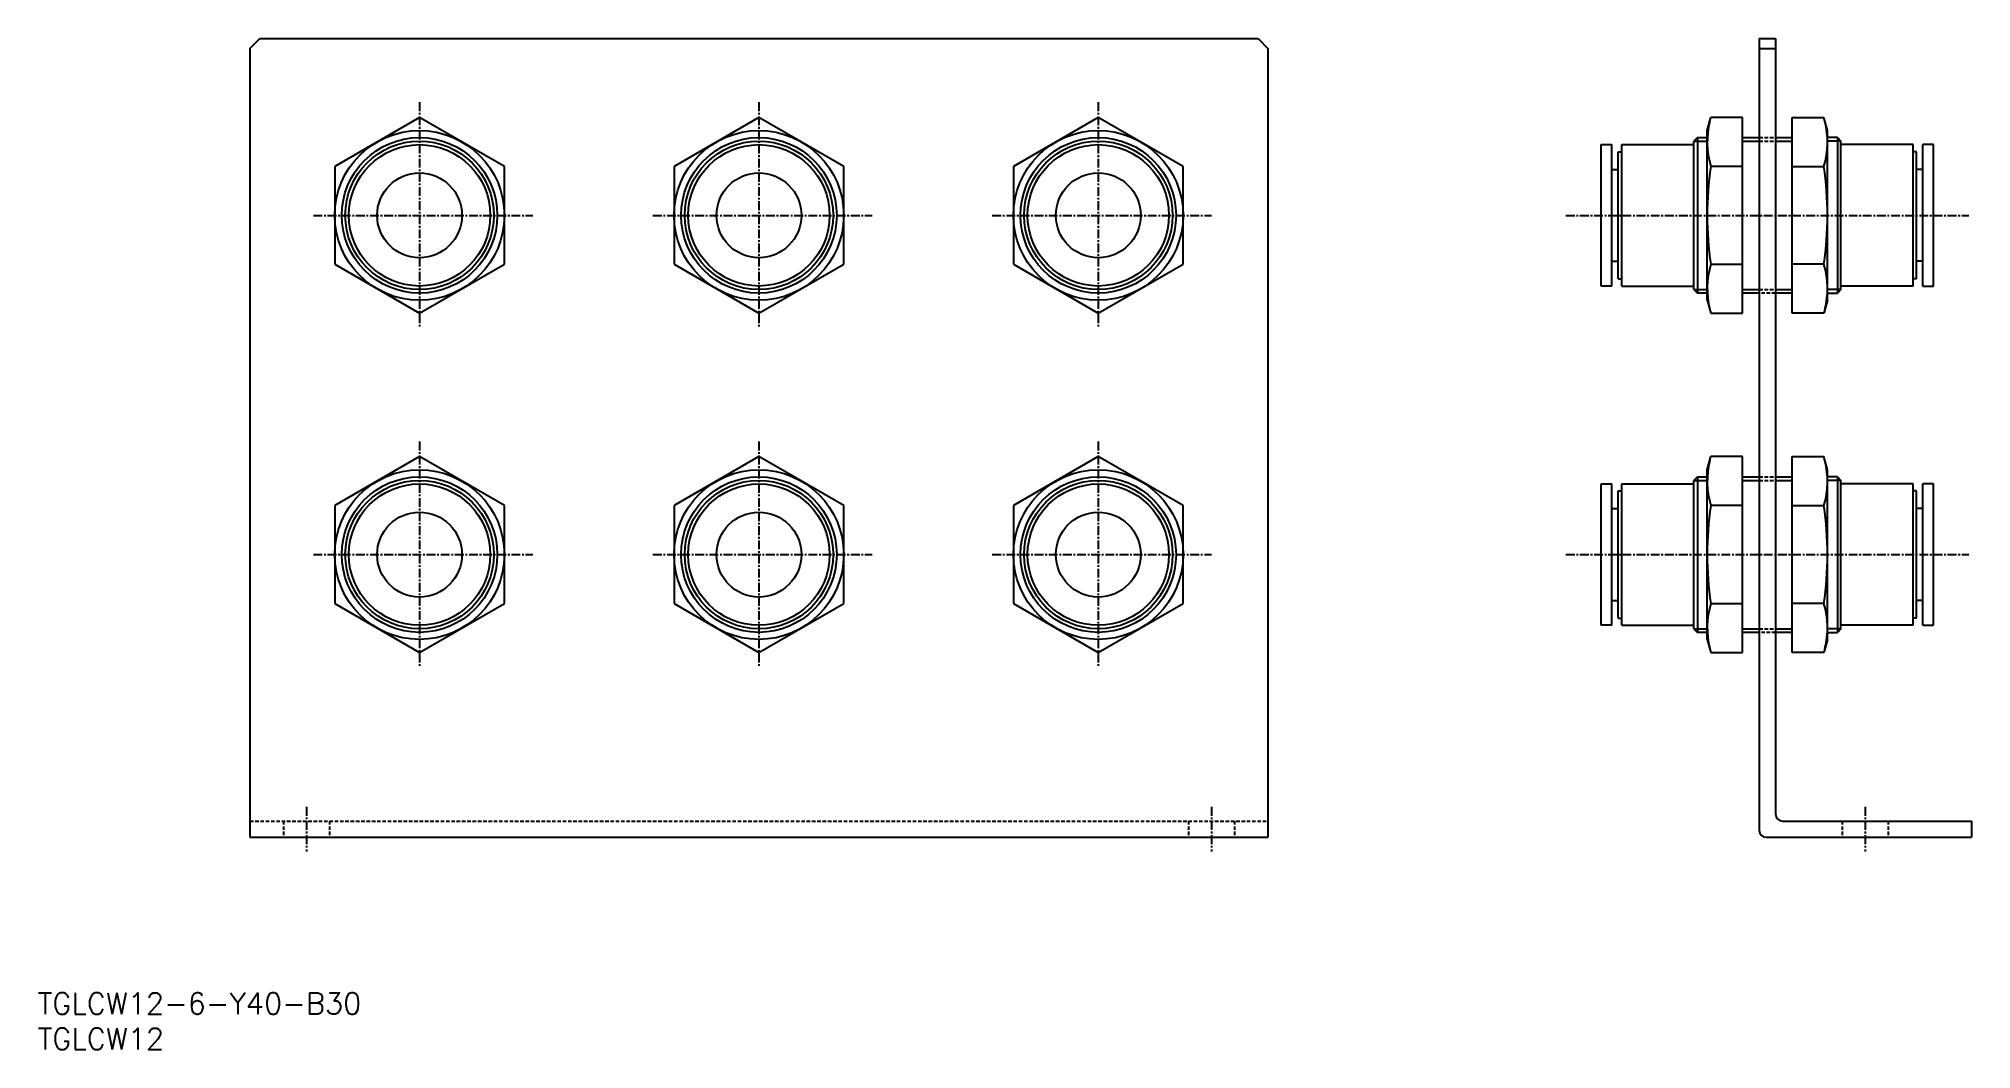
# Model space of a CAD drawing. Extents: x 0 to 273, y 0 to 143.
import ezdxf

# ---------------------------------------------------------------- set-up
doc = ezdxf.new("R2010")
doc.units = 0
doc.linetypes.add('CENTER', pattern=[2, 1.25, -0.25, 0.25, -0.25])
doc.linetypes.add('DASHED', pattern=[0.75, 0.5, -0.25])
doc.layers.get('0').update_dxf_attribs({"linetype": 'CONTINUOUS'})
doc.layers.add('CENTER', color=1, linetype='CENTER')
doc.styles.get("Standard").update_dxf_attribs({"font": 'txt.shx'})

# ---------------------------------------------------------------- blocks, each defined once
blk = doc.blocks.new('*U18')
at = {"color": 7, "linetype": 'CONTINUOUS'}
blk.add_text('TGLCW12', height=3, dxfattribs=at).set_placement((0, 0))
blk = doc.blocks.new('*U19')
at = {"color": 7, "linetype": 'CONTINUOUS'}
blk.add_text('TGLCW12-6-Y40-B30', height=3, dxfattribs=at).set_placement((0, 5))

msp = doc.modelspace()

# ---------------------------------------------------------------- linework, layer by layer
at = {"color": 7, "linetype": 'CONTINUOUS'}
for p, q in [((30, 141.59), (31.41, 143)), ((31.41, 143), (172.59, 143)), ((172.59, 143), (174, 141.59)), ((243.48, 143), (245.78, 143)), ((243.48, 143), (243.48, 31)), ((245.78, 143), (245.78, 33.3)), ((30, 141.59), (30, 30)), ((174, 141.59), (174, 30)), ((243.48, 141.59), (245.78, 141.59)), ((54, 131.86), (42, 124.93)), ((66, 124.93), (54, 131.86)), ((102, 131.86), (90, 124.93)), ((114, 124.93), (102, 131.86)), ((150, 131.86), (138, 124.93)), ((162, 124.93), (150, 131.86)), ((236.13, 130), (236.63, 131.86)), ((241.13, 131.86), (236.63, 131.86)), ((241.13, 104.14), (241.13, 131.86)), ((248.13, 131.86), (252.63, 131.86)), ((248.13, 104.14), (248.13, 131.86)), ((253.13, 130), (252.63, 131.86)), ((234.73, 129), (234.23, 128.5)), ((234.23, 107.5), (234.23, 128.5)), ((234.73, 129), (236.13, 129)), ((234.73, 129), (234.73, 107)), ((236.13, 106), (236.13, 130)), ((241.13, 129), (243.48, 129)), ((245.78, 129), (248.13, 129)), ((253.13, 106), (253.13, 130)), ((254.53, 129), (253.13, 129)), ((254.53, 129), (255.03, 128.5)), ((254.53, 129), (254.53, 107)), ((255.03, 107.5), (255.03, 128.5)), ((221.13, 128), (222.63, 128)), ((221.13, 108), (221.13, 128)), ((222.63, 108), (222.63, 128)), ((223.53, 127), (224.03, 127)), ((223.53, 109), (223.53, 127)), ((224.03, 128), (234.23, 128)), ((224.03, 108), (224.03, 128)), ((265.23, 128), (255.03, 128)), ((265.23, 108), (265.23, 128)), ((265.73, 127), (265.23, 127)), ((265.73, 109), (265.73, 127)), ((268.13, 128), (266.63, 128)), ((266.63, 108), (266.63, 128)), ((268.13, 108), (268.13, 128)), ((42, 124.93), (42, 111.07)), ((66, 111.07), (66, 124.93)), ((90, 124.93), (90, 111.07)), ((114, 111.07), (114, 124.93)), ((138, 124.93), (138, 111.07)), ((162, 111.07), (162, 124.93)), ((222.63, 124.5), (223.53, 124.5)), ((241.13, 124.93), (236.63, 124.93)), ((248.13, 124.93), (252.63, 124.93)), ((266.63, 124.5), (265.73, 124.5)), ((42, 111.07), (54, 104.14)), ((54, 104.14), (66, 111.07)), ((90, 111.07), (102, 104.14)), ((102, 104.14), (114, 111.07)), ((138, 111.07), (150, 104.14)), ((150, 104.14), (162, 111.07)), ((222.63, 111.5), (223.53, 111.5)), ((236.63, 111.07), (241.13, 111.07)), ((252.63, 111.07), (248.13, 111.07)), ((266.63, 111.5), (265.73, 111.5)), ((222.63, 108), (221.13, 108)), ((223.53, 109), (224.03, 109)), ((224.03, 108), (234.23, 108)), ((234.23, 107.5), (234.73, 107)), ((236.13, 107), (234.73, 107)), ((243.48, 107), (241.13, 107)), ((248.13, 107), (245.78, 107)), ((253.13, 107), (254.53, 107)), ((255.03, 107.5), (254.53, 107)), ((265.23, 108), (255.03, 108)), ((265.73, 109), (265.23, 109)), ((266.63, 108), (268.13, 108)), ((236.13, 106), (236.63, 104.14)), ((236.63, 104.14), (241.13, 104.14)), ((252.63, 104.14), (248.13, 104.14)), ((253.13, 106), (252.63, 104.14)), ((54, 83.86), (42, 76.93)), ((66, 76.93), (54, 83.86)), ((102, 83.86), (90, 76.93)), ((114, 76.93), (102, 83.86)), ((150, 83.86), (138, 76.93)), ((162, 76.93), (150, 83.86)), ((236.13, 82), (236.63, 83.86)), ((241.13, 83.86), (236.63, 83.86)), ((241.13, 56.14), (241.13, 83.86)), ((248.13, 83.86), (252.63, 83.86)), ((248.13, 56.14), (248.13, 83.86)), ((253.13, 82), (252.63, 83.86)), ((221.13, 80), (222.63, 80)), ((221.13, 60), (221.13, 80)), ((222.63, 60), (222.63, 80)), ((224.03, 80), (234.23, 80)), ((224.03, 60), (224.03, 80)), ((234.73, 81), (234.23, 80.5)), ((234.23, 59.5), (234.23, 80.5)), ((234.73, 81), (236.13, 81)), ((234.73, 81), (234.73, 59)), ((236.13, 58), (236.13, 82)), ((241.13, 81), (243.48, 81)), ((245.78, 81), (248.13, 81)), ((253.13, 58), (253.13, 82)), ((254.53, 81), (253.13, 81)), ((254.53, 81), (255.03, 80.5)), ((254.53, 81), (254.53, 59)), ((255.03, 59.5), (255.03, 80.5)), ((265.23, 80), (255.03, 80)), ((265.23, 60), (265.23, 80)), ((268.13, 80), (266.63, 80)), ((266.63, 60), (266.63, 80)), ((268.13, 60), (268.13, 80)), ((42, 76.93), (42, 63.07)), ((66, 63.07), (66, 76.93)), ((90, 76.93), (90, 63.07)), ((114, 63.07), (114, 76.93)), ((138, 76.93), (138, 63.07)), ((162, 63.07), (162, 76.93)), ((223.53, 79), (224.03, 79)), ((223.53, 61), (223.53, 79)), ((241.13, 76.93), (236.63, 76.93)), ((248.13, 76.93), (252.63, 76.93)), ((265.73, 79), (265.23, 79)), ((265.73, 61), (265.73, 79)), ((222.63, 76.5), (223.53, 76.5)), ((266.63, 76.5), (265.73, 76.5)), ((42, 63.07), (54, 56.14)), ((54, 56.14), (66, 63.07)), ((90, 63.07), (102, 56.14)), ((102, 56.14), (114, 63.07)), ((138, 63.07), (150, 56.14)), ((150, 56.14), (162, 63.07)), ((222.63, 63.5), (223.53, 63.5)), ((236.63, 63.07), (241.13, 63.07)), ((252.63, 63.07), (248.13, 63.07)), ((266.63, 63.5), (265.73, 63.5)), ((223.53, 61), (224.03, 61)), ((265.73, 61), (265.23, 61)), ((222.63, 60), (221.13, 60)), ((224.03, 60), (234.23, 60)), ((234.23, 59.5), (234.73, 59)), ((236.13, 59), (234.73, 59)), ((236.13, 58), (236.63, 56.14)), ((243.48, 59), (241.13, 59)), ((248.13, 59), (245.78, 59)), ((253.13, 58), (252.63, 56.14)), ((253.13, 59), (254.53, 59)), ((255.03, 59.5), (254.53, 59)), ((265.23, 60), (255.03, 60)), ((266.63, 60), (268.13, 60)), ((236.63, 56.14), (241.13, 56.14)), ((252.63, 56.14), (248.13, 56.14)), ((246.78, 32.3), (273.48, 32.3)), ((273.48, 32.3), (273.48, 30)), ((30, 30), (174, 30)), ((244.48, 30), (273.48, 30))]:
    msp.add_line(p, q, dxfattribs=at)
at = {"color": 3, "linetype": 'CONTINUOUS'}
for p, q in [((234.23, 128.5), (236.13, 128.5)), ((241.13, 128.5), (243.48, 128.5)), ((245.78, 128.5), (248.13, 128.5)), ((255.03, 128.5), (253.13, 128.5)), ((234.23, 107.5), (236.13, 107.5)), ((241.13, 107.5), (243.48, 107.5)), ((245.78, 107.5), (248.13, 107.5)), ((255.03, 107.5), (253.13, 107.5)), ((234.23, 80.5), (236.13, 80.5)), ((241.13, 80.5), (243.48, 80.5)), ((245.78, 80.5), (248.13, 80.5)), ((255.03, 80.5), (253.13, 80.5)), ((234.23, 59.5), (236.13, 59.5)), ((241.13, 59.5), (243.48, 59.5)), ((245.78, 59.5), (248.13, 59.5)), ((255.03, 59.5), (253.13, 59.5))]:
    msp.add_line(p, q, dxfattribs=at)
at = {"color": 3, "linetype": 'DASHED'}
for p, q in [((243.48, 129), (245.78, 129)), ((243.48, 128.5), (245.78, 128.5)), ((243.48, 107.5), (245.78, 107.5)), ((245.78, 107), (243.48, 107)), ((243.48, 81), (245.78, 81)), ((243.48, 80.5), (245.78, 80.5)), ((243.48, 59.5), (245.78, 59.5)), ((245.78, 59), (243.48, 59)), ((30, 32.3), (174, 32.3)), ((34.75, 32.3), (34.75, 30)), ((41.25, 32.3), (41.25, 30)), ((162.75, 32.3), (162.75, 30)), ((169.25, 32.3), (169.25, 30)), ((255.23, 32.3), (255.23, 30)), ((261.73, 32.3), (261.73, 30))]:
    msp.add_line(p, q, dxfattribs=at)
at = {"color": 7, "linetype": 'CONTINUOUS'}
for centre, radius in [((54, 118), 12), ((54, 118), 11), ((102, 118), 12), ((102, 118), 11), ((150, 118), 12), ((150, 118), 11), ((54, 118), 10), ((102, 118), 10), ((150, 118), 10), ((54, 118), 6), ((102, 118), 6), ((150, 118), 6), ((54, 70), 12), ((54, 70), 11), ((54, 70), 10), ((102, 70), 12), ((102, 70), 11), ((102, 70), 10), ((150, 70), 12), ((150, 70), 11), ((150, 70), 10), ((54, 70), 6), ((102, 70), 6), ((150, 70), 6)]:
    msp.add_circle(centre, radius, dxfattribs=at)
at = {"color": 3, "linetype": 'CONTINUOUS'}
for centre in [(54, 118), (102, 118), (150, 118), (54, 70), (102, 70), (150, 70)]:
    msp.add_circle(centre, 10.5, dxfattribs=at)
at = {"color": 7, "linetype": 'CONTINUOUS'}
for centre, radius, start, end in [((240.82, 128.39), 12.31, 16.3429, 16.3429), ((248.44, 128.39), 12.31, 163.6571, 163.6571), ((248.44, 128.39), 12.31, 166.3429, 196.3429), ((240.82, 128.39), 12.31, 343.6571, 13.6571), ((284.63, 118), 48.5, 171.7868, 188.2132), ((204.63, 118), 48.5, 351.7868, 8.2132), ((240.82, 107.61), 12.31, 343.6571, 343.6571), ((248.44, 107.61), 12.31, 196.3429, 196.3429), ((248.44, 107.61), 12.31, 163.6571, 193.6571), ((240.82, 107.61), 12.31, 346.3429, 16.3429), ((240.82, 80.39), 12.31, 16.3429, 16.3429), ((248.44, 80.39), 12.31, 163.6571, 163.6571), ((248.44, 80.39), 12.31, 166.3429, 196.3429), ((240.82, 80.39), 12.31, 343.6571, 13.6571), ((284.63, 70), 48.5, 171.7868, 188.2132), ((204.63, 70), 48.5, 351.7868, 8.2132), ((240.82, 59.61), 12.31, 343.6571, 343.6571), ((248.44, 59.61), 12.31, 196.3429, 196.3429), ((248.44, 59.61), 12.31, 163.6571, 193.6571), ((240.82, 59.61), 12.31, 346.3429, 16.3429), ((246.78, 33.3), 1, 180, 270), ((244.48, 31), 1, 180, 270)]:
    msp.add_arc(centre, radius, start, end, dxfattribs=at)
at = {"layer": 'CENTER', "color": 1, "linetype": 'CENTER'}
for p, q in [((54, 134), (54, 102)), ((102, 134), (102, 102)), ((150, 134), (150, 102)), ((39, 118), (70, 118)), ((87, 118), (118, 118)), ((135, 118), (166, 118)), ((216.13, 118), (273.13, 118)), ((54, 86), (54, 54)), ((102, 86), (102, 54)), ((150, 86), (150, 54)), ((39, 70), (70, 70)), ((87, 70), (118, 70)), ((135, 70), (166, 70)), ((216.13, 70), (273.13, 70)), ((38, 34.3), (38, 28)), ((166, 34.3), (166, 28)), ((258.48, 34.3), (258.48, 28))]:
    msp.add_line(p, q, dxfattribs=at)

# ---------------------------------------------------------------- block references
at = {"color": 7, "linetype": 'CONTINUOUS'}
for name in ['*U19', '*U18']:
    msp.add_blockref(name, (0, 0), dxfattribs=at)

doc.saveas('drawing.dxf')
